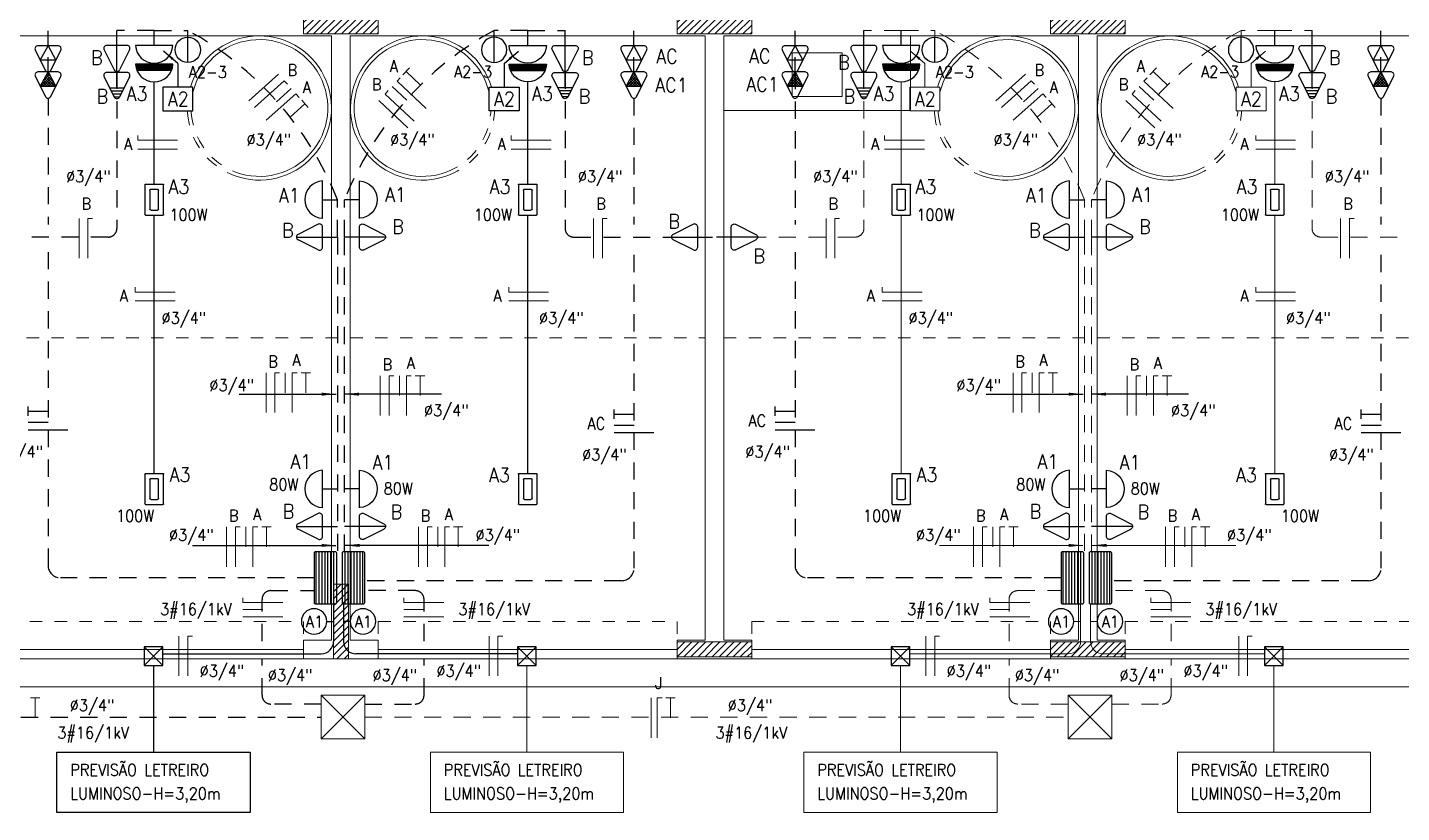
# Model space of a CAD drawing. Header units: inches. Extents: x -0.6 to 46.5, y 585.3 to 612.1.
# Drawn here: x 25.58 to 36.62, y 592.31 to 598.61 of the extents above; entities that cross this region are included whole.
import ezdxf

# ---------------------------------------------------------------- set-up
doc = ezdxf.new("R2010")
doc.units = ezdxf.units.IN
doc.header["$LTSCALE"] = 0.2
doc.header["$MEASUREMENT"] = 0
doc.linetypes.add('ELETRICO', pattern=[0.87, 0.69, -0.18])
doc.linetypes.add('HIDDEN', pattern=[0.375, 0.25, -0.125])
doc.layers.get('0').update_dxf_attribs({"lineweight": 0})
for name, color, linetype in [('ABC', 7, 'Continuous'), ('APISO', 134, 'ELETRICO'), ('ARRETO', 6, 'Continuous'), ('ATETO', 134, 'Continuous'), ('C', 7, 'Continuous'), ('Circuitos', 1, 'Continuous'), ('HATCH', 3, 'Continuous'), ('I', 7, 'Continuous'), ('O', 7, 'Continuous'), ('texto-fiacao', 7, 'Continuous')]:
    doc.layers.add(name, color=color, linetype=linetype)
for name, color, linetype, lineweight in [('ABERTURAS', 5, 'HIDDEN', 0), ('MOBILIÁRIOS', 134, 'Continuous', 0), ('PAREDES', 30, 'Continuous', 0), ('PISOS', 4, 'Continuous', 0)]:
    doc.layers.add(name, color=color, linetype=linetype, lineweight=lineweight)
doc.styles.add('ROMANSP', font='romans.shx', dxfattribs={"width": 0.9})
pattern_1 = [(45, (11.47801, 76.999498), (-0.0282842712, 0.0282842712), [])]

# ---------------------------------------------------------------- blocks, each defined once
blk = doc.blocks.new('*O2')
at = {"layer": 'ABERTURAS', "color": 3, "linetype": 'Continuous', "lineweight": 0}
blk.add_line((1.2, -0.075), (-1.2, -0.075), dxfattribs=at)
at = {"layer": 'ABERTURAS', "color": 3, "linetype": 'HIDDEN', "lineweight": 0}
blk.add_lwpolyline([(1.2, -0.15), (-1.2, -0.15), (-1.2, 0.15), (1.2, 0.15)], close=True, dxfattribs=at)
blk = doc.blocks.new('*O3')
at = {"layer": 'ABERTURAS', "color": 3, "linetype": 'Continuous', "lineweight": 0}
blk.add_line((1.2, -0.075), (-1.2, -0.075), dxfattribs=at)
at = {"layer": 'ABERTURAS', "color": 3, "linetype": 'HIDDEN', "lineweight": 0}
blk.add_lwpolyline([(1.2, -0.15), (-1.2, -0.15), (-1.2, 0.15), (1.2, 0.15)], close=True, dxfattribs=at)
blk = doc.blocks.new('*O18')
at = {"layer": 'ABERTURAS', "color": 3, "linetype": 'Continuous', "lineweight": 0}
blk.add_line((1.2, -0.075), (-1.2, -0.075), dxfattribs=at)
at = {"layer": 'ABERTURAS', "color": 3, "linetype": 'HIDDEN', "lineweight": 0}
blk.add_lwpolyline([(1.2, -0.15), (-1.2, -0.15), (-1.2, 0.15), (1.2, 0.15)], close=True, dxfattribs=at)
blk = doc.blocks.new('*O19')
at = {"layer": 'ABERTURAS', "color": 3, "linetype": 'Continuous', "lineweight": 0}
blk.add_line((1.2, -0.075), (-1.2, -0.075), dxfattribs=at)
at = {"layer": 'ABERTURAS', "color": 3, "linetype": 'HIDDEN', "lineweight": 0}
blk.add_lwpolyline([(1.2, -0.15), (-1.2, -0.15), (-1.2, 0.15), (1.2, 0.15)], close=True, dxfattribs=at)
blk = doc.blocks.new('*O34')
at = {"layer": 'MOBILIÁRIOS', "color": 4, "linetype": 'Continuous', "lineweight": 0}
for points in [[(0.75, 0.3), (-0.75, 0.3), (-0.75, -0.3), (0.75, -0.3)], [(-0.2, -0.186), (0.2, -0.186), (0.2, 0.164), (-0.2, 0.164)]]:
    blk.add_lwpolyline(points, close=True, dxfattribs=at)
blk = doc.blocks.new('O-2P20')
at = {"color": 20}
for p, q in [((-8.55, 7.89), (-1.79, 21.42)), ((0, 22.53), (0, 5)), ((8.55, 7.89), (1.79, 21.42)), ((-6.76, 5), (6.76, 5)), ((0, 5), (0, -5))]:
    blk.add_line(p, q, dxfattribs=at)
for centre, start, end in [((0, 20.53), 26.56505, 153.43495), ((-6.76, 7), 153.43495, 270), ((6.76, 7), 270, 26.56505)]:
    blk.add_arc(centre, 2, start, end, dxfattribs=at)
blk = doc.blocks.new('O-2P170')
at = {"color": 20}
for p, q in [((-8.55, 7.89), (-1.79, 21.42)), ((2.81, 19.37), (-2.81, 19.37)), ((1.81, 21.37), (-1.81, 21.37)), ((8.55, 7.89), (1.79, 21.42)), ((4.81, 15.37), (-4.81, 15.37)), ((3.81, 17.37), (-3.81, 17.37)), ((0, 15.37), (0, -5)), ((-6.76, 5), (6.76, 5))]:
    blk.add_line(p, q, dxfattribs=at)
for centre, start, end in [((0, 20.53), 26.56505, 153.43495), ((-6.76, 7), 153.43495, 270), ((6.76, 7), 270, 26.56505)]:
    blk.add_arc(centre, 2, start, end, dxfattribs=at)
blk = doc.blocks.new('O-COND-H')
at = {"color": 20}
for p, q in [((-10.41, -5.83), (-10.41, 5.83)), ((-10, 6.25), (10, 6.25)), ((10.41, -5.83), (10.41, 5.83)), ((10, -6.25), (-10, -6.25))]:
    blk.add_line(p, q, dxfattribs=at)
at = {"color": 7}
for p, q in [((-7.08, -2.08), (-7.08, 2.08)), ((-6.25, 2.92), (6.25, 2.92)), ((7.08, -2.08), (7.08, 2.08)), ((6.25, -2.92), (-6.25, -2.92))]:
    blk.add_line(p, q, dxfattribs=at)
at = {"color": 20}
for centre, start, end in [((-10, 5.83), 89.99998, 179.99998), ((10, 5.83), 359.99998, 89.99998), ((-10, -5.83), 179.99998, 269.99998), ((10, -5.83), 269.99998, 359.99998)]:
    blk.add_arc(centre, 0.416, start, end, dxfattribs=at)
at = {"color": 7}
for centre, start, end in [((-6.25, 2.08), 89.99998, 179.99998), ((6.25, 2.08), 0.00002, 89.99998), ((-6.25, -2.08), 179.99998, 269.99998), ((6.25, -2.08), 269.99998, 0.00002)]:
    blk.add_arc(centre, 0.833, start, end, dxfattribs=at)
blk = doc.blocks.new('CX-2X4')
at = {"color": 5}
for p, q in [((6.2475, -6.2475), (-6.2475, 6.2475)), ((-6.2475, -6.2475), (6.2475, 6.2475))]:
    blk.add_line(p, q, dxfattribs=at)
at = {"color": 20}
for p, q in [((-6.2475, 6.2475), (6.2475, 6.2475)), ((-6.2475, -6.2475), (-6.2475, 6.2475)), ((6.2475, 6.2475), (6.2475, -6.2475)), ((6.2475, -6.2475), (-6.2475, -6.2475))]:
    blk.add_line(p, q, dxfattribs=at)
blk = doc.blocks.new('I-D')
at = {"color": 20}
blk.add_line((0, 17), (0, 0), dxfattribs=at)
blk.add_circle((0, 8.5), 8.5, dxfattribs=at)
blk = doc.blocks.new('SETA')
at = {"color": 6}
blk.add_lwpolyline([(0, 0, 0, 2, 0), (9.69, 0, 2, 2, 0)], format="xyseb", dxfattribs=at)
blk = doc.blocks.new('O-ARAND3')
at = {"color": 20}
for p, q in [((-11.86, 9.61), (11.89, 9.61)), ((-11.51, 10.53), (11.54, 10.53)), ((-12.48, 6.26), (12.52, 6.26)), ((-12.43, 6.99), (12.46, 6.99)), ((-12.31, 7.92), (12.32, 7.92)), ((-12.12, 8.68), (12.16, 8.68))]:
    blk.add_line(p, q, dxfattribs=at)
blk.add_arc((0.02, 5.64), 12.52, 2.86598, 177.13402, dxfattribs=at)
blk = doc.blocks.new('O-ARAND')
at = {"color": 20}
for p, q in [((-12.5, 5), (12.5, 5)), ((0, 5), (0, -5))]:
    blk.add_line(p, q, dxfattribs=at)
blk.add_arc((0.02, 4.38), 12.5, 2.86598, 177.13402, dxfattribs=at)
blk = doc.blocks.new('CX-CD')
at = {"color": 20}
for p, q in [((-17.48, 5.87), (17.48, 5.87)), ((-17.48, 4), (17.48, 4)), ((-17.48, 2), (17.48, 2)), ((-17.48, 0), (17.48, 0)), ((-17.48, -2), (17.48, -2)), ((-17.48, -4), (17.48, -4)), ((-17.48, -6), (17.48, -6))]:
    blk.add_line(p, q, dxfattribs=at)
blk.add_lwpolyline([(-17.48, -7.06), (-17.48, 6.06, -0.414214), (-16.48, 7.06), (16.48, 7.06, -0.414214), (17.48, 6.06), (17.48, -7.06, -0.414214), (16.48, -8.06), (-16.48, -8.06, -0.414214)], format="xyb", close=True, dxfattribs=at)
at = {"color": 1, "style": 'ROMANSP', "flags": 3}
blk.add_attdef('CX', (61.88, -3.2), '', height=11.3, dxfattribs=at)
blk = doc.blocks.new('I-S')
at = {"color": 20}
blk.add_circle((0, 8.5), 8.5, dxfattribs=at)
blk = doc.blocks.new('CP-30')
at = {"lineweight": 0}
for p, q in [((-17.5, 17.5), (17.5, -17.5)), ((-17.5, -17.5), (17.5, 17.5))]:
    blk.add_line(p, q, dxfattribs=at)
at = {"color": 5, "lineweight": 0}
blk.add_lwpolyline([(-17.5, -17.5), (-17.5, 17.5), (17.5, 17.5), (17.5, -17.5)], close=True, dxfattribs=at)
blk = doc.blocks.new('O-AC20')
at = {"color": 20}
blk.add_line((0, 5), (0, -5), dxfattribs=at)
blk.add_lwpolyline([(6.76, 5, 0.557537), (8.55, 7.89), (1.79, 21.42, 0.618034), (-1.79, 21.42), (-8.55, 7.89, 0.557537), (-6.76, 5)], format="xyb", close=True, dxfattribs=at)
at = {"layer": 'O', "color": 20}
blk.add_lwpolyline([(0, 5), (-5.17, 14.66), (5.17, 14.66)], close=True, dxfattribs=at)
blk = doc.blocks.new('*X45')
at = {"color": 0}
for p, q in [((1683.55, 1517.88), (1677.07, 1524.36)), ((1677.19, 1523.4), (1678.15, 1524.36)), ((1677.81, 1522.25), (1679.92, 1524.36)), ((1682.93, 1516.73), (1678.26, 1521.39)), ((1678.42, 1521.09), (1681.69, 1524.36)), ((1684.17, 1519.03), (1678.84, 1524.36)), ((1679.04, 1519.94), (1683.46, 1524.36)), ((1679.66, 1518.79), (1685.22, 1524.36)), ((1680.27, 1517.64), (1686.99, 1524.36)), ((1682.32, 1515.57), (1680.3, 1517.59)), ((1684.78, 1520.18), (1680.6, 1524.36)), ((1680.89, 1516.49), (1685.01, 1520.61)), ((1685.4, 1521.33), (1682.37, 1524.36)), ((1686.01, 1522.48), (1684.14, 1524.36)), ((1686.63, 1523.63), (1685.91, 1524.36)), ((1681.51, 1515.34), (1682.98, 1516.81))]:
    blk.add_line(p, q, dxfattribs=at)
blk = doc.blocks.new('O-AC170')
at = {"color": 20}
blk.add_line((0, 5), (0, -5), dxfattribs=at)
blk.add_lwpolyline([(6.76, 5, 0.557537), (8.55, 7.89), (1.79, 21.42, 0.618034), (-1.79, 21.42), (-8.55, 7.89, 0.557537), (-6.76, 5)], format="xyb", close=True, dxfattribs=at)
at = {"layer": 'O', "color": 20}
blk.add_lwpolyline([(0, 5), (-5.17, 14.66), (5.17, 14.66)], close=True, dxfattribs=at)
at = {"layer": 'O'}
blk.add_blockref('*X45', (-1681.85, -1509.7), dxfattribs=at)

msp = doc.modelspace()

# ---------------------------------------------------------------- hatches: boundary and pattern name
at = {"layer": 'HATCH', "linetype": 'Continuous', "lineweight": 0}
h = msp.add_hatch(dxfattribs=at)
h.set_pattern_fill('_USER', color=256, scale=0.04, angle=45, style=0, pattern_type=0)
h.set_pattern_definition(pattern_1)
h.paths.add_polyline_path([(27.803, 598.68), (28.403, 598.68), (28.403, 598.56), (27.803, 598.56)])
h.dxf.unprotected_set("ltscale", 0)
h = msp.add_hatch(dxfattribs=at)
h.set_pattern_fill('_USER', color=256, scale=0.04, angle=45, style=0, pattern_type=0)
h.set_pattern_definition(pattern_1)
h.paths.add_polyline_path([(30.803, 598.68), (31.403, 598.68), (31.403, 598.56), (30.803, 598.56)])
h.dxf.unprotected_set("ltscale", 0)
h = msp.add_hatch(dxfattribs=at)
h.set_pattern_fill('_USER', color=256, scale=0.04, angle=45, style=0, pattern_type=0)
h.set_pattern_definition(pattern_1)
h.paths.add_polyline_path([(33.803, 598.68), (34.403, 598.68), (34.403, 598.56), (33.803, 598.56)])
h.dxf.unprotected_set("ltscale", 0)
h = msp.add_hatch(dxfattribs=at)
h.set_pattern_fill('_USER', color=256, scale=0.04, angle=45, style=0, pattern_type=0)
h.set_pattern_definition(pattern_1)
h.paths.add_polyline_path([(28.163, 594.145), (28.163, 593.545), (28.043, 593.545), (28.043, 594.145)])
h.dxf.unprotected_set("ltscale", 0)
h = msp.add_hatch(dxfattribs=at)
h.set_pattern_fill('_USER', color=256, scale=0.04, angle=45, style=0, pattern_type=0)
h.set_pattern_definition(pattern_1)
h.paths.add_polyline_path([(31.403, 593.56), (30.803, 593.56), (30.803, 593.68), (31.403, 593.68)])
h.dxf.unprotected_set("ltscale", 0)
h = msp.add_hatch(dxfattribs=at)
h.set_pattern_fill('_USER', color=256, scale=0.04, angle=45, style=0, pattern_type=0)
h.set_pattern_definition(pattern_1)
h.paths.add_polyline_path([(34.403, 593.56), (33.803, 593.56), (33.803, 593.68), (34.403, 593.68)])
h.dxf.unprotected_set("ltscale", 0)

# ---------------------------------------------------------------- linework, layer by layer
at = {"linetype": 'Continuous', "lineweight": 0}
for points in [[(27.803, 598.68), (28.403, 598.68), (28.403, 598.56), (27.803, 598.56)], [(30.803, 598.68), (31.403, 598.68), (31.403, 598.56), (30.803, 598.56)], [(33.803, 598.68), (34.403, 598.68), (34.403, 598.56), (33.803, 598.56)], [(28.163, 594.145), (28.163, 593.545), (28.043, 593.545), (28.043, 594.145)], [(31.403, 593.56), (30.803, 593.56), (30.803, 593.68), (31.403, 593.68)], [(34.403, 593.56), (33.803, 593.56), (33.803, 593.68), (34.403, 593.68)]]:
    msp.add_lwpolyline(points, close=True, dxfattribs=at).dxf.unprotected_set("ltscale", 0)
at = {"layer": 'APISO'}
for p, q in [((26.603, 598.588), (26.303, 598.588)), ((26.603, 598.588), (26.873, 598.588)), ((26.873, 598.535), (26.873, 598.588)), ((29.603, 598.588), (29.333, 598.588)), ((29.333, 598.535), (29.333, 598.588)), ((29.603, 598.588), (29.903, 598.588)), ((31.75, 598.255), (31.75, 597.03)), ((25.75, 598.045), (25.75, 597.03)), ((30.456, 598.045), (30.456, 597.03)), ((36.456, 598.045), (36.456, 597.03)), ((28.075, 596.93), (28.075, 597.23)), ((28.131, 596.93), (28.131, 597.23)), ((25.75, 596.81), (25.75, 594.295)), ((30.456, 596.787), (30.456, 594.272)), ((31.75, 596.81), (31.75, 594.295)), ((36.456, 596.787), (36.456, 594.272)), ((27.888, 594.195), (25.85, 594.195)), ((30.356, 594.172), (28.294, 594.172)), ((33.888, 594.195), (31.85, 594.195)), ((36.356, 594.172), (34.294, 594.172)), ((25.294, 593.077), (27.944, 593.077))]:
    msp.add_line(p, q, dxfattribs=at)
at = {"layer": 'APISO', "lineweight": 0}
for p, q in [((32.603, 598.588), (32.303, 598.588)), ((32.603, 598.588), (32.873, 598.588)), ((32.873, 598.535), (32.873, 598.588)), ((35.603, 598.588), (35.333, 598.588)), ((35.333, 598.535), (35.333, 598.588)), ((35.603, 598.588), (35.903, 598.588)), ((34.075, 596.93), (34.075, 597.23)), ((34.131, 596.93), (34.131, 597.23)), ((34.131, 596.93), (34.131, 597.23)), ((28.294, 593.077), (33.944, 593.077))]:
    msp.add_line(p, q, dxfattribs=at)
at = {"layer": 'APISO'}
for points in [[(26.303, 598.258), (26.303, 597, -0.414214), (26.233, 596.93), (25.448, 596.93)], [(29.903, 598.258), (29.903, 597, 0.414214), (29.973, 596.93), (30.758, 596.93)], [(27.469, 593.687), (27.469, 594.022, -0.414214), (27.539, 594.092), (27.888, 594.092)], [(28.77, 593.687), (28.77, 594.022, 0.414214), (28.7, 594.092), (28.294, 594.092)], [(27.944, 593.182), (27.539, 593.182, -0.414214), (27.469, 593.252), (27.469, 593.547, -0.414214)], [(28.294, 593.182), (28.7, 593.182, 0.414214), (28.77, 593.252), (28.77, 593.547, 0.414214)]]:
    msp.add_lwpolyline(points, format="xyb", dxfattribs=at)
at = {"layer": 'APISO', "lineweight": 0}
for points in [[(32.303, 598.258), (32.303, 597, -0.414214), (32.233, 596.93), (31.448, 596.93)], [(35.903, 598.258), (35.903, 597, 0.414214), (35.973, 596.93), (36.758, 596.93)], [(33.469, 593.687), (33.469, 594.022, -0.414214), (33.539, 594.092), (33.888, 594.092)], [(34.77, 593.687), (34.77, 594.022, 0.414214), (34.7, 594.092), (34.294, 594.092)], [(33.944, 593.182), (33.539, 593.182, -0.414214), (33.469, 593.252), (33.469, 593.547, -0.414214)], [(34.294, 593.182), (34.7, 593.182, 0.414214), (34.77, 593.252), (34.77, 593.547, 0.414214)]]:
    msp.add_lwpolyline(points, format="xyb", dxfattribs=at)
at = {"layer": 'APISO'}
for centre, radius, start, end in [((25.602, 596.254), 2.658, 21.5361, 61.4433), ((30.604, 596.254), 2.658, 118.5567, 158.4639), ((1670.172, 595.667), 1642.098, 179.95596, 180.04404), ((-1613.966, 595.667), 1642.098, 359.95596, 0.04404), ((25.85, 594.295), 0.1, 180, 270), ((30.356, 594.272), 0.1, 270, 0), ((31.85, 594.295), 0.1, 180, 270), ((36.356, 594.272), 0.1, 270, 0)]:
    msp.add_arc(centre, radius, start, end, dxfattribs=at)
at = {"layer": 'APISO', "lineweight": 0}
for centre, radius, start, end in [((31.602, 596.254), 2.658, 21.5361, 61.4433), ((36.604, 596.254), 2.658, 118.5567, 158.4639), ((1676.172, 595.667), 1642.098, 179.95596, 180.04404), ((-1607.966, 595.667), 1642.098, 359.95596, 0.04404), ((-1607.966, 595.667), 1642.098, 359.95596, 0.04404)]:
    msp.add_arc(centre, radius, start, end, dxfattribs=at)
at = {"layer": 'ARRETO'}
for p, q in [((26.793, 598.323), (26.678, 598.423)), ((29.413, 598.323), (29.529, 598.423)), ((26.793, 598.323), (26.793, 598.133)), ((29.413, 598.323), (29.413, 598.133)), ((27.285, 595.669), (28.064, 595.669)), ((28.911, 595.669), (28.131, 595.669)), ((33.285, 595.669), (34.064, 595.669)), ((34.911, 595.669), (34.131, 595.669)), ((26.91, 594.455), (28.063, 594.455)), ((29.291, 594.455), (28.137, 594.455)), ((26.597, 593.49), (26.597, 592.795))]:
    msp.add_line(p, q, dxfattribs=at)
at = {"layer": 'ARRETO', "lineweight": 0}
for p, q in [((32.793, 598.323), (32.678, 598.423)), ((35.413, 598.323), (35.529, 598.423)), ((32.793, 598.323), (32.793, 598.133)), ((35.413, 598.323), (35.413, 598.133)), ((32.91, 594.455), (34.063, 594.455)), ((35.291, 594.455), (34.137, 594.455)), ((29.597, 593.49), (29.597, 592.795)), ((32.597, 593.49), (32.597, 592.795)), ((35.597, 593.49), (35.597, 592.795))]:
    msp.add_line(p, q, dxfattribs=at)
at = {"layer": 'ARRETO'}
for points in [[(26.914, 597.944), (26.914, 598.133), (26.673, 598.133), (26.673, 597.944)], [(29.292, 597.944), (29.292, 598.133), (29.533, 598.133), (29.533, 597.944)], [(25.821, 592.311), (25.821, 592.795), (27.373, 592.795), (27.373, 592.311)]]:
    msp.add_lwpolyline(points, close=True, dxfattribs=at)
at = {"layer": 'ARRETO', "lineweight": 0}
for points in [[(32.914, 597.944), (32.914, 598.133), (32.673, 598.133), (32.673, 597.944)], [(35.292, 597.944), (35.292, 598.133), (35.533, 598.133), (35.533, 597.944)], [(28.821, 592.311), (28.821, 592.795), (30.373, 592.795), (30.373, 592.311)], [(31.821, 592.311), (31.821, 592.795), (33.373, 592.795), (33.373, 592.311)], [(34.821, 592.311), (34.821, 592.795), (36.373, 592.795), (36.373, 592.311)]]:
    msp.add_lwpolyline(points, close=True, dxfattribs=at)
at = {"layer": 'ATETO'}
for p, q in [((28.044, 593.986), (28.044, 593.685)), ((28.123, 593.986), (28.123, 593.685)), ((26.672, 593.585), (27.944, 593.585)), ((29.522, 593.585), (28.223, 593.585))]:
    msp.add_line(p, q, dxfattribs=at)
at = {"layer": 'ATETO', "lineweight": 0}
for p, q in [((34.044, 593.986), (34.044, 593.685)), ((34.123, 593.986), (34.123, 593.685)), ((34.123, 593.986), (34.123, 593.685)), ((32.672, 593.585), (33.944, 593.585)), ((35.522, 593.585), (34.223, 593.585))]:
    msp.add_line(p, q, dxfattribs=at)
at = {"layer": 'ATETO'}
for points in [[(26.603, 597.355), (26.603, 598.175)], [(29.603, 597.355), (29.603, 598.175)], [(26.603, 595.033), (26.603, 597.105)], [(29.603, 595.033), (29.603, 597.105)], [(27.989, 593.845), (28.044, 593.845)], [(28.178, 593.845), (28.123, 593.845)]]:
    msp.add_lwpolyline(points, dxfattribs=at)
at = {"layer": 'ATETO', "lineweight": 0}
for points in [[(32.603, 597.355), (32.603, 598.175)], [(35.603, 597.355), (35.603, 598.175)], [(32.603, 595.033), (32.603, 597.105)], [(35.603, 595.033), (35.603, 597.105)], [(33.989, 593.845), (34.044, 593.845)], [(34.178, 593.845), (34.123, 593.845)]]:
    msp.add_lwpolyline(points, dxfattribs=at)
at = {"layer": 'ATETO'}
for centre, start, end in [((27.944, 593.685), 270, 0), ((28.223, 593.685), 180, 270)]:
    msp.add_arc(centre, 0.1, start, end, dxfattribs=at)
at = {"layer": 'ATETO', "lineweight": 0}
for centre, start, end in [((33.944, 593.685), 270, 0), ((34.223, 593.685), 180, 270)]:
    msp.add_arc(centre, 0.1, start, end, dxfattribs=at)
at = {"layer": 'Circuitos', "lineweight": 0}
for p, q in [((27.6, 598.237), (27.362, 598.024)), ((27.648, 598.184), (27.409, 597.971)), ((27.648, 598.184), (27.673, 598.156)), ((28.553, 598.18), (28.579, 598.208)), ((28.553, 598.18), (28.786, 597.961)), ((28.6, 598.231), (28.653, 598.287)), ((28.627, 598.259), (28.743, 598.15)), ((33.6, 598.237), (33.362, 598.024)), ((33.648, 598.184), (33.409, 597.971)), ((33.648, 598.184), (33.673, 598.156)), ((34.553, 598.18), (34.579, 598.208)), ((34.553, 598.18), (34.786, 597.961)), ((34.6, 598.231), (34.653, 598.287)), ((34.627, 598.259), (34.743, 598.15)), ((27.741, 598.08), (27.503, 597.867)), ((27.704, 598.122), (27.584, 598.015)), ((27.741, 598.08), (27.767, 598.051)), ((28.457, 598.078), (28.483, 598.106)), ((28.457, 598.078), (28.69, 597.859)), ((28.514, 598.139), (28.631, 598.03)), ((33.741, 598.08), (33.503, 597.867)), ((33.704, 598.122), (33.584, 598.015)), ((33.741, 598.08), (33.767, 598.051)), ((34.457, 598.078), (34.483, 598.106)), ((34.457, 598.078), (34.69, 597.859)), ((34.514, 598.139), (34.631, 598.03)), ((27.813, 597.999), (27.694, 597.893)), ((27.788, 598.028), (27.839, 597.971)), ((28.408, 598.026), (28.641, 597.807)), ((33.813, 597.999), (33.694, 597.893)), ((33.788, 598.028), (33.839, 597.971)), ((34.408, 598.026), (34.641, 597.807)), ((26.47, 597.707), (26.47, 597.745)), ((29.47, 597.707), (29.47, 597.745)), ((32.47, 597.707), (32.47, 597.745)), ((35.451, 597.707), (35.451, 597.745)), ((26.47, 597.707), (26.79, 597.707)), ((26.47, 597.636), (26.79, 597.636)), ((29.47, 597.707), (29.79, 597.707)), ((29.47, 597.636), (29.79, 597.636)), ((32.47, 597.707), (32.79, 597.707)), ((32.47, 597.636), (32.79, 597.636)), ((35.451, 597.707), (35.771, 597.707)), ((35.451, 597.636), (35.771, 597.636)), ((25.999, 597.08), (25.999, 596.76)), ((26.07, 597.08), (26.108, 597.08)), ((26.07, 597.08), (26.07, 596.76)), ((30.132, 597.08), (30.132, 596.76)), ((30.204, 597.08), (30.204, 596.76)), ((30.204, 597.08), (30.242, 597.08)), ((31.999, 597.08), (31.999, 596.76)), ((32.07, 597.08), (32.108, 597.08)), ((32.07, 597.08), (32.07, 596.76)), ((36.132, 597.08), (36.132, 596.76)), ((36.204, 597.08), (36.204, 596.76)), ((36.204, 597.08), (36.242, 597.08)), ((26.451, 596.489), (26.451, 596.527)), ((29.451, 596.489), (29.451, 596.527)), ((32.451, 596.489), (32.451, 596.527)), ((35.451, 596.489), (35.451, 596.527)), ((26.451, 596.489), (26.771, 596.489)), ((26.451, 596.418), (26.771, 596.418)), ((29.451, 596.489), (29.771, 596.489)), ((29.451, 596.418), (29.771, 596.418)), ((32.451, 596.489), (32.771, 596.489)), ((32.451, 596.418), (32.771, 596.418)), ((35.451, 596.489), (35.771, 596.489)), ((35.451, 596.418), (35.771, 596.418)), ((27.501, 595.841), (27.501, 595.521)), ((27.572, 595.841), (27.572, 595.521)), ((27.572, 595.841), (27.61, 595.841)), ((27.656, 595.841), (27.656, 595.681)), ((27.712, 595.841), (27.712, 595.521)), ((27.712, 595.841), (27.75, 595.841)), ((27.782, 595.841), (27.858, 595.841)), ((27.82, 595.841), (27.82, 595.681)), ((28.419, 595.817), (28.419, 595.497)), ((28.49, 595.817), (28.49, 595.497)), ((28.49, 595.817), (28.528, 595.817)), ((28.574, 595.817), (28.574, 595.657)), ((28.63, 595.817), (28.63, 595.497)), ((28.63, 595.817), (28.668, 595.817)), ((28.7, 595.817), (28.776, 595.817)), ((28.738, 595.817), (28.738, 595.657)), ((33.501, 595.841), (33.501, 595.521)), ((33.572, 595.841), (33.572, 595.521)), ((33.572, 595.841), (33.61, 595.841)), ((33.656, 595.841), (33.656, 595.681)), ((33.712, 595.841), (33.712, 595.521)), ((33.712, 595.841), (33.75, 595.841)), ((33.782, 595.841), (33.858, 595.841)), ((33.82, 595.841), (33.82, 595.681)), ((34.419, 595.817), (34.419, 595.497)), ((34.49, 595.817), (34.49, 595.497)), ((34.49, 595.817), (34.528, 595.817)), ((34.574, 595.817), (34.574, 595.657)), ((34.63, 595.817), (34.63, 595.497)), ((34.63, 595.817), (34.668, 595.817)), ((34.7, 595.817), (34.776, 595.817)), ((34.738, 595.817), (34.738, 595.657)), ((27.184, 594.604), (27.184, 594.284)), ((27.256, 594.604), (27.294, 594.604)), ((27.256, 594.604), (27.256, 594.284)), ((27.339, 594.604), (27.339, 594.444)), ((27.396, 594.604), (27.396, 594.284)), ((27.396, 594.604), (27.434, 594.604)), ((27.466, 594.604), (27.542, 594.604)), ((27.504, 594.604), (27.504, 594.444)), ((28.725, 594.604), (28.725, 594.284)), ((28.797, 594.604), (28.835, 594.604)), ((28.797, 594.604), (28.797, 594.284)), ((28.88, 594.604), (28.88, 594.444)), ((28.937, 594.604), (28.937, 594.284)), ((28.937, 594.604), (28.975, 594.604)), ((29.006, 594.604), (29.083, 594.604)), ((29.045, 594.604), (29.045, 594.444)), ((33.184, 594.604), (33.184, 594.284)), ((33.256, 594.604), (33.294, 594.604)), ((33.256, 594.604), (33.256, 594.284)), ((33.339, 594.604), (33.339, 594.444)), ((33.396, 594.604), (33.396, 594.284)), ((33.396, 594.604), (33.434, 594.604)), ((33.466, 594.604), (33.542, 594.604)), ((33.504, 594.604), (33.504, 594.444)), ((34.725, 594.604), (34.725, 594.284)), ((34.797, 594.604), (34.835, 594.604)), ((34.797, 594.604), (34.797, 594.284)), ((34.88, 594.604), (34.88, 594.444)), ((34.937, 594.604), (34.937, 594.284)), ((34.937, 594.604), (34.975, 594.604)), ((35.006, 594.604), (35.083, 594.604)), ((35.045, 594.604), (35.045, 594.444)), ((27.315, 593.997), (27.315, 594.035)), ((27.315, 593.997), (27.635, 593.997)), ((28.609, 593.997), (28.609, 594.035)), ((28.609, 593.997), (28.929, 593.997)), ((33.315, 593.997), (33.315, 594.035)), ((33.315, 593.997), (33.635, 593.997)), ((34.609, 593.997), (34.609, 594.035)), ((34.609, 593.997), (34.929, 593.997)), ((27.315, 593.94), (27.475, 593.94)), ((27.315, 593.881), (27.635, 593.881)), ((28.609, 593.94), (28.769, 593.94)), ((28.609, 593.881), (28.929, 593.881)), ((33.315, 593.94), (33.475, 593.94)), ((33.315, 593.881), (33.635, 593.881)), ((34.609, 593.94), (34.769, 593.94)), ((34.609, 593.881), (34.929, 593.881)), ((26.801, 593.728), (26.801, 593.408)), ((26.873, 593.728), (26.911, 593.728)), ((26.873, 593.728), (26.873, 593.408)), ((29.293, 593.728), (29.293, 593.408)), ((29.364, 593.728), (29.402, 593.728)), ((29.364, 593.728), (29.364, 593.408)), ((32.801, 593.728), (32.801, 593.408)), ((32.873, 593.728), (32.873, 593.408)), ((32.873, 593.728), (32.911, 593.728)), ((35.314, 593.728), (35.314, 593.408)), ((35.385, 593.728), (35.385, 593.408)), ((35.385, 593.728), (35.423, 593.728)), ((25.609, 593.231), (25.685, 593.231)), ((25.647, 593.231), (25.647, 593.071)), ((30.594, 593.231), (30.594, 592.911)), ((30.644, 593.231), (30.644, 592.911)), ((30.644, 593.231), (30.682, 593.231)), ((30.712, 593.231), (30.788, 593.231)), ((30.75, 593.231), (30.75, 593.071))]:
    msp.add_line(p, q, dxfattribs=at)
at = {"layer": 'Circuitos'}
for p, q in [((25.59, 595.494), (25.59, 595.57)), ((25.59, 595.532), (25.75, 595.532)), ((30.297, 595.471), (30.297, 595.547)), ((31.59, 595.494), (31.59, 595.57)), ((31.59, 595.532), (31.75, 595.532)), ((36.297, 595.471), (36.297, 595.547)), ((25.59, 595.444), (25.75, 595.444)), ((30.297, 595.509), (30.457, 595.509)), ((31.59, 595.444), (31.75, 595.444)), ((36.297, 595.509), (36.457, 595.509)), ((25.59, 595.384), (25.91, 595.384)), ((30.297, 595.42), (30.457, 595.42)), ((30.297, 595.361), (30.617, 595.361)), ((31.59, 595.384), (31.91, 595.384)), ((36.297, 595.42), (36.457, 595.42)), ((36.297, 595.361), (36.617, 595.361))]:
    msp.add_line(p, q, dxfattribs=at)
at = {"layer": 'PAREDES', "lineweight": 0}
for p, q in [((28.028, 598.545), (25.178, 598.545)), ((28.028, 598.545), (28.028, 593.695)), ((28.178, 598.545), (28.178, 593.695)), ((31.028, 598.545), (28.178, 598.545)), ((31.028, 598.545), (31.028, 593.695)), ((31.178, 598.545), (31.178, 593.695)), ((34.028, 598.545), (31.178, 598.545)), ((34.028, 598.545), (34.028, 593.695)), ((34.178, 598.545), (34.178, 593.695)), ((37.028, 598.545), (34.178, 598.545)), ((27.803, 593.545), (27.803, 593.695)), ((28.028, 593.695), (27.803, 593.695)), ((28.403, 593.695), (28.178, 593.695)), ((28.403, 593.545), (28.403, 593.695)), ((31.028, 593.695), (30.803, 593.695)), ((30.803, 593.545), (30.803, 593.695)), ((31.403, 593.695), (31.178, 593.695)), ((31.403, 593.545), (31.403, 593.695)), ((31.403, 593.545), (31.403, 593.695)), ((33.803, 593.545), (33.803, 593.695)), ((33.803, 593.695), (34.028, 593.695)), ((34.178, 593.695), (34.403, 593.695)), ((34.403, 593.545), (34.403, 593.695)), ((28.403, 593.545), (27.803, 593.545)), ((31.403, 593.545), (30.803, 593.545)), ((34.403, 593.545), (33.803, 593.545))]:
    msp.add_line(p, q, dxfattribs=at)
at = {"layer": 'PAREDES', "linetype": 'HIDDEN', "lineweight": 0}
for p, q in [((27.448, 598.545), (26.869, 598.545)), ((28.758, 598.545), (29.337, 598.545)), ((33.448, 598.545), (32.869, 598.545)), ((34.758, 598.545), (35.337, 598.545)), ((25.178, 596.12), (31.028, 596.12)), ((31.178, 596.12), (37.028, 596.12))]:
    msp.add_line(p, q, dxfattribs=at)
at = {"layer": 'PAREDES', "linetype": 'Continuous', "lineweight": 0}
for centre, radius, start, end in [((27.448, 597.966), 0.579, 249.5106, 163.3163), ((27.448, 597.966), 0.549, 249.6214, 166.6664), ((28.758, 597.966), 0.579, 16.6837, 290.4894), ((28.758, 597.966), 0.549, 13.3336, 290.3786), ((33.448, 597.966), 0.579, 249.5106, 163.3163), ((33.448, 597.966), 0.549, 249.6214, 166.6664), ((34.758, 597.966), 0.579, 16.6837, 290.4894), ((34.758, 597.966), 0.549, 13.3336, 290.3786), ((27.448, 597.966), 0.579, 182.2596, 183.9857), ((27.448, 597.966), 0.549, 182.3827, 184.2033), ((28.758, 597.966), 0.549, 355.7967, 357.6173), ((28.758, 597.966), 0.579, 356.0143, 357.7404), ((33.448, 597.966), 0.579, 182.2596, 183.9857), ((33.448, 597.966), 0.549, 182.3827, 184.2033), ((34.758, 597.966), 0.549, 355.7967, 357.6173), ((34.758, 597.966), 0.579, 356.0143, 357.7404)]:
    msp.add_arc(centre, radius, start, end, dxfattribs=at)
at = {"layer": 'PAREDES', "linetype": 'HIDDEN', "lineweight": 0}
for centre, radius, start, end in [((27.448, 597.966), 0.579, 183.9857, 249.5106), ((27.448, 597.966), 0.549, 184.2033, 249.6214), ((28.758, 597.966), 0.549, 290.3786, 355.7967), ((28.758, 597.966), 0.579, 290.4894, 356.0143), ((33.448, 597.966), 0.579, 183.9857, 249.5106), ((33.448, 597.966), 0.549, 184.2033, 249.6214), ((34.758, 597.966), 0.549, 290.3786, 355.7967), ((34.758, 597.966), 0.579, 290.4894, 356.0143)]:
    msp.add_arc(centre, radius, start, end, dxfattribs=at)
at = {"layer": 'PISOS', "linetype": 'Continuous', "lineweight": 0}
for points in [[(21.803, 603.92), (37.403, 603.92), (37.403, 593.32), (21.803, 593.32)], [(22.028, 603.695), (37.178, 603.695), (37.178, 593.545), (22.028, 593.545)]]:
    msp.add_lwpolyline(points, close=True, dxfattribs=at)

# ---------------------------------------------------------------- block references
at = {"layer": 'ABERTURAS', "linetype": 'HIDDEN', "lineweight": 0}
for name, p in [('*O2', (26.603, 593.695)), ('*O3', (29.603, 593.695)), ('*O18', (32.603, 593.695)), ('*O19', (35.603, 593.695))]:
    msp.add_blockref(name, p, dxfattribs=at)
at = {"layer": 'C'}
for name, p, xscale, yscale, zscale, rotation in [('CX-CD', (27.972, 594.195), -0.01199999999999818, 0.01199999999999818, 0.012, 90), ('CX-CD', (28.209, 594.195), -0.01199999999999818, 0.01199999999999818, 0.012, 270), ('CX-2X4', (26.597, 593.565), -0.01199999999999818, 0.01199999999999818, 0.012, 180), ('CX-2X4', (29.597, 593.565), -0.01199999999999818, 0.01199999999999818, 0.012, 180), ('CP-30', (28.119, 593.077), -0.01, 0.01, 0.01, 180)]:
    msp.add_blockref(name, p, dxfattribs=dict(at, xscale=xscale, yscale=yscale, zscale=zscale, rotation=rotation))
at = {"layer": 'C', "lineweight": 0}
for name, p, xscale, yscale, zscale, rotation in [('CX-CD', (33.972, 594.195), -0.01199999999999818, 0.01199999999999818, 0.012, 90), ('CX-CD', (34.209, 594.195), -0.01199999999999818, 0.01199999999999818, 0.012, 270), ('CX-2X4', (32.597, 593.565), -0.01199999999999818, 0.01199999999999818, 0.012, 180), ('CX-2X4', (35.597, 593.565), -0.01199999999999818, 0.01199999999999818, 0.012, 180), ('CP-30', (34.119, 593.077), -0.01, 0.01, 0.01, 180)]:
    msp.add_blockref(name, p, dxfattribs=dict(at, xscale=xscale, yscale=yscale, zscale=zscale, rotation=rotation))
at = {"layer": 'I', "yscale": 0.01199999999999818, "zscale": 0.012}
for name, p, xscale, rotation in [('I-D', (26.873, 598.535), 0.01199999999999818, 180), ('I-D', (29.333, 598.535), -0.01199999999999818, 180), ('I-S', (27.785, 593.845), -0.01199999999999818, 270), ('I-S', (28.178, 593.845), -0.01199999999999818, 270)]:
    msp.add_blockref(name, p, dxfattribs=dict(at, xscale=xscale, rotation=rotation))
at = {"layer": 'I', "lineweight": 0, "yscale": 0.01199999999999818, "zscale": 0.012}
for name, p, xscale, rotation in [('I-D', (32.873, 598.535), 0.01199999999999818, 180), ('I-D', (35.333, 598.535), -0.01199999999999818, 180), ('I-S', (33.785, 593.845), -0.01199999999999818, 270), ('I-S', (34.178, 593.845), -0.01199999999999818, 270)]:
    msp.add_blockref(name, p, dxfattribs=dict(at, xscale=xscale, rotation=rotation))
at = {"layer": 'MOBILIÁRIOS', "linetype": 'Continuous', "lineweight": 0}
msp.add_blockref('*O34', (31.928, 598.245), dxfattribs=at)
at = {"layer": 'O', "yscale": 0.01199999999999818, "zscale": 0.012}
for name, p, xscale, rotation in [('O-2P20', (26.303, 598.528), 0.01199999999999818, 180), ('O-ARAND', (26.603, 598.528), 0.01199999999999818, 180), ('O-ARAND', (29.603, 598.528), -0.01199999999999818, 180), ('O-2P20', (29.903, 598.528), -0.01199999999999818, 180), ('O-AC170', (25.75, 598.315), 0.01199999999999818, 180), ('O-2P170', (26.303, 598.311), 0.01199999999999818, 180), ('O-ARAND3', (26.603, 598.393), 0.01199999999999818, 180), ('O-ARAND3', (29.603, 598.393), -0.01199999999999818, 180), ('O-2P170', (29.903, 598.311), -0.01199999999999818, 180), ('O-AC170', (30.456, 598.315), 0.01199999999999818, 180), ('O-AC170', (31.75, 598.315), 0.01199999999999818, 180), ('O-AC170', (36.456, 598.315), 0.01199999999999818, 180), ('O-COND-H', (26.603, 597.23), -0.01199999999999818, 270), ('O-ARAND', (28.015, 597.23), 0.01199999999999818, 90), ('O-ARAND', (28.191, 597.23), -0.01199999999999818, 270), ('O-COND-H', (29.603, 597.23), -0.01199999999999818, 270), ('O-2P20', (28.015, 596.93), 0.01199999999999818, 90), ('O-2P20', (28.191, 596.93), -0.01199999999999818, 270), ('O-2P20', (31.028, 596.93), 0.01199999999999818, 90), ('O-COND-H', (26.603, 594.908), -0.01199999999999818, 270), ('O-ARAND', (28.015, 594.908), 0.01199999999999818, 90), ('O-ARAND', (28.191, 594.908), -0.01199999999999818, 270), ('O-COND-H', (29.603, 594.908), -0.01199999999999818, 270), ('O-2P20', (28.015, 594.608), 0.01199999999999818, 90), ('O-2P20', (28.191, 594.608), -0.01199999999999818, 270)]:
    msp.add_blockref(name, p, dxfattribs=dict(at, xscale=xscale, rotation=rotation))
at = {"layer": 'O', "lineweight": 0, "yscale": 0.01199999999999818, "zscale": 0.012}
for name, p, xscale, rotation in [('O-2P20', (32.303, 598.528), 0.01199999999999818, 180), ('O-ARAND', (32.603, 598.528), 0.01199999999999818, 180), ('O-ARAND', (35.603, 598.528), -0.01199999999999818, 180), ('O-2P20', (35.903, 598.528), -0.01199999999999818, 180), ('O-2P170', (32.303, 598.311), 0.01199999999999818, 180), ('O-ARAND3', (32.603, 598.393), 0.01199999999999818, 180), ('O-ARAND3', (35.603, 598.393), -0.01199999999999818, 180), ('O-2P170', (35.903, 598.311), -0.01199999999999818, 180), ('O-COND-H', (32.603, 597.23), -0.01199999999999818, 270), ('O-ARAND', (34.015, 597.23), 0.01199999999999818, 90), ('O-ARAND', (34.191, 597.23), -0.01199999999999818, 270), ('O-COND-H', (35.603, 597.23), -0.01199999999999818, 270), ('O-2P20', (31.178, 596.93), -0.01199999999999818, 270), ('O-2P20', (34.015, 596.93), 0.01199999999999818, 90), ('O-2P20', (34.191, 596.93), -0.01199999999999818, 270), ('O-COND-H', (32.603, 594.908), -0.01199999999999818, 270), ('O-ARAND', (34.015, 594.908), 0.01199999999999818, 90), ('O-ARAND', (34.191, 594.908), -0.01199999999999818, 270), ('O-COND-H', (35.603, 594.908), -0.01199999999999818, 270), ('O-2P20', (34.015, 594.608), 0.01199999999999818, 90), ('O-2P20', (34.191, 594.608), -0.01199999999999818, 270)]:
    msp.add_blockref(name, p, dxfattribs=dict(at, xscale=xscale, rotation=rotation))
at = {"layer": 'texto-fiacao', "lineweight": 0}
for name, p, xscale, yscale, zscale, rotation in [('O-AC20', (25.75, 598.525), 0.01199999999999818, 0.01199999999999818, 0.012, 180), ('O-AC20', (30.456, 598.525), 0.01199999999999818, 0.01199999999999818, 0.012, 180), ('O-AC20', (31.75, 598.525), 0.01199999999999818, 0.01199999999999818, 0.012, 180), ('O-AC20', (36.456, 598.525), 0.01199999999999818, 0.01199999999999818, 0.012, 180), ('SETA', (32.678, 598.423), 0.01, 0.01, 0.01, 319.0951353689191), ('SETA', (35.529, 598.423), -0.01, 0.01, 0.01, 40.90486463108083), ('SETA', (34.063, 594.455), 0.01199999999999818, 0.01199999999999818, 0.012, 180), ('SETA', (34.137, 594.455), -0.01199999999999818, 0.01199999999999818, 0.012, 180)]:
    msp.add_blockref(name, p, dxfattribs=dict(at, xscale=xscale, yscale=yscale, zscale=zscale, rotation=rotation))
at = {"layer": 'texto-fiacao'}
for p, xscale, yscale, zscale, rotation in [((26.678, 598.423), 0.01, 0.01, 0.01, 319.0951353689191), ((29.529, 598.423), -0.01, 0.01, 0.01, 40.90486463108083), ((28.064, 595.669), 0.01199999999999818, 0.01199999999999818, 0.012, 180), ((28.131, 595.669), -0.01199999999999818, 0.01199999999999818, 0.012, 180), ((34.064, 595.669), 0.01199999999999818, 0.01199999999999818, 0.012, 180), ((34.131, 595.669), -0.01199999999999818, 0.01199999999999818, 0.012, 180), ((28.063, 594.455), 0.01199999999999818, 0.01199999999999818, 0.012, 180), ((28.137, 594.455), -0.01199999999999818, 0.01199999999999818, 0.012, 180)]:
    msp.add_blockref('SETA', p, dxfattribs=dict(at, xscale=xscale, yscale=yscale, zscale=zscale, rotation=rotation))

# ---------------------------------------------------------------- texts
at = {"layer": 'ABC', "style": 'ROMANSP', "width": 0.9}
for p in [(30.627, 598.092), (31.358, 598.099)]:
    msp.add_text('AC1', height=0.1147, dxfattribs=at).set_placement(p)
at = {"layer": 'texto-fiacao', "style": 'ROMANSP', "width": 0.9}
for s, height, p in [('B', 0.115, (26.096, 598.312)), ('B', 0.115, (30.039, 598.312)), ('A2-3', 0.0945, (26.88, 598.207)), ('B', 0.0945, (27.674, 598.223)), ('A', 0.0945, (28.495, 598.254)), ('A2-3', 0.0945, (29.011, 598.21)), ('B', 0.0945, (33.674, 598.223)), ('A', 0.0945, (34.495, 598.254)), ('B', 0.0945, (28.351, 598.108)), ('B', 0.0945, (34.351, 598.108)), ('B', 0.115, (26.14, 598.001)), ('A3', 0.1147, (26.381, 598.024)), ('A2', 0.1147, (26.712, 597.981)), ('A', 0.0945, (27.796, 598.085)), ('A2', 0.1147, (29.332, 597.981)), ('A3', 0.1147, (29.637, 598.024)), ('B', 0.115, (30.013, 598.001)), ('A', 0.0945, (33.796, 598.085)), ('Ø3/4"', 0.0945, (27.345, 597.665)), ('Ø3/4"', 0.0945, (28.498, 597.665)), ('Ø3/4"', 0.0945, (33.345, 597.665)), ('Ø3/4"', 0.0945, (34.498, 597.665)), ('Ø3/4"', 0.0945, (25.895, 597.37)), ('Ø3/4"', 0.0945, (30.006, 597.37)), ('Ø3/4"', 0.0945, (31.895, 597.37)), ('Ø3/4"', 0.0945, (36.006, 597.37)), ('A3', 0.1147, (26.717, 597.278)), ('A1', 0.1147, (27.604, 597.207)), ('A1', 0.1147, (28.457, 597.214)), ('A3', 0.1147, (29.297, 597.278)), ('B', 0.0945, (26.019, 597.15)), ('B', 0.0945, (30.153, 597.15)), ('B', 0.0945, (32.019, 597.15)), ('B', 0.0945, (36.153, 597.15)), ('100W', 0.0945, (26.725, 597.062)), ('100W', 0.0945, (29.17, 597.062)), ('B', 0.115, (30.732, 596.999)), ('100W', 0.0945, (32.725, 597.062)), ('100W', 0.0945, (35.17, 597.062)), ('B', 0.115, (27.63, 596.927)), ('B', 0.115, (28.514, 596.956)), ('A', 0.0945, (26.327, 596.412)), ('A', 0.0945, (29.327, 596.412)), ('A', 0.0945, (32.327, 596.412)), ('A', 0.0945, (35.327, 596.412)), ('Ø3/4"', 0.0945, (26.662, 596.234)), ('Ø3/4"', 0.0945, (29.694, 596.234)), ('Ø3/4"', 0.0945, (32.662, 596.234)), ('Ø3/4"', 0.0945, (35.694, 596.234)), ('B', 0.0945, (27.519, 595.884)), ('A', 0.0945, (27.713, 595.896)), ('B', 0.0945, (33.519, 595.884)), ('A', 0.0945, (33.713, 595.896)), ('B', 0.0945, (28.437, 595.861)), ('A', 0.0945, (28.631, 595.872)), ('B', 0.0945, (34.437, 595.861)), ('A', 0.0945, (34.631, 595.872)), ('Ø3/4"', 0.0945, (27.046, 595.694)), ('Ø3/4"', 0.0945, (33.046, 595.694)), ('Ø3/4"', 0.0945, (28.77, 595.492)), ('Ø3/4"', 0.0945, (34.77, 595.492)), ('AC', 0.0945, (30.083, 595.386)), ('AC', 0.0945, (31.376, 595.409)), ('AC', 0.0945, (36.083, 595.386)), ('Ø3/4"', 0.0945, (25.351, 595.16)), ('Ø3/4"', 0.0945, (30.04, 595.137)), ('Ø3/4"', 0.0945, (31.351, 595.16)), ('Ø3/4"', 0.0945, (36.04, 595.137)), ('A1', 0.1147, (27.697, 595.071)), ('A1', 0.1147, (28.357, 595.064)), ('A1', 0.1147, (33.697, 595.071)), ('A1', 0.1147, (34.357, 595.064)), ('A3', 0.1147, (26.726, 594.966)), ('80W', 0.0945, (27.527, 594.897)), ('A3', 0.1147, (29.292, 594.962)), ('80W', 0.0945, (33.527, 594.897)), ('80W', 0.0945, (28.446, 594.864)), ('80W', 0.0945, (34.446, 594.864)), ('B', 0.115, (27.635, 594.67)), ('B', 0.115, (28.502, 594.667)), ('100W', 0.0945, (26.296, 594.645)), ('B', 0.0945, (27.203, 594.647)), ('A', 0.0945, (27.396, 594.658)), ('B', 0.0945, (28.744, 594.647)), ('A', 0.0945, (28.937, 594.658)), ('100W', 0.0945, (32.296, 594.645)), ('B', 0.0945, (33.203, 594.647)), ('A', 0.0945, (33.396, 594.658)), ('B', 0.0945, (34.744, 594.647)), ('A', 0.0945, (34.937, 594.658)), ('100W', 0.0945, (35.652, 594.645)), ('Ø3/4"', 0.0945, (26.722, 594.492)), ('Ø3/4"', 0.0945, (29.184, 594.492)), ('Ø3/4"', 0.0945, (32.722, 594.492)), ('Ø3/4"', 0.0945, (35.22, 594.492)), ('3#16/1kV', 0.0945, (26.65, 593.896)), ('3#16/1kV', 0.0945, (29.046, 593.896)), ('A1', 0.0945, (27.821, 593.796)), ('A1', 0.0945, (28.213, 593.796)), ('Ø3/4"', 0.0945, (25.925, 593.125)), ('Ø3/4"', 0.0945, (31.21, 593.125)), ('PREVISÃO LETREIRO', 0.0945, (25.929, 592.606)), ('PREVISÃO LETREIRO', 0.0945, (28.929, 592.606)), ('PREVISÃO LETREIRO', 0.0945, (31.929, 592.606)), ('PREVISÃO LETREIRO', 0.0945, (34.929, 592.606)), ('LUMINOSO-H=3,20m', 0.0945, (25.929, 592.417)), ('LUMINOSO-H=3,20m', 0.0945, (28.929, 592.417)), ('LUMINOSO-H=3,20m', 0.0945, (31.929, 592.417)), ('LUMINOSO-H=3,20m', 0.0945, (34.929, 592.417))]:
    msp.add_text(s, height=height, dxfattribs=at).set_placement(p)
at = {"layer": 'texto-fiacao', "lineweight": 0, "style": 'ROMANSP', "width": 0.9}
for s, height, p in [('AC', 0.1147, (30.635, 598.324)), ('AC', 0.1147, (31.381, 598.325)), ('B', 0.115, (36.039, 598.312)), ('B', 0.115, (32.096, 598.276)), ('A2-3', 0.0945, (32.88, 598.207)), ('A2-3', 0.0945, (35.011, 598.21)), ('B', 0.115, (32.14, 598.001)), ('A3', 0.1147, (32.381, 598.024)), ('A2', 0.1147, (32.712, 597.981)), ('A2', 0.1147, (35.332, 597.981)), ('A3', 0.1147, (35.637, 598.024)), ('B', 0.115, (36.013, 598.001)), ('A', 0.0945, (26.361, 597.63)), ('A', 0.0945, (29.361, 597.63)), ('A', 0.0945, (32.361, 597.63)), ('A', 0.0945, (35.327, 597.63)), ('A3', 0.1147, (32.717, 597.278)), ('A1', 0.1147, (33.604, 597.207)), ('A1', 0.1147, (34.457, 597.214)), ('A3', 0.1147, (35.297, 597.278)), ('B', 0.115, (33.63, 596.927)), ('B', 0.115, (34.514, 596.956)), ('B', 0.115, (31.416, 596.72)), ('A3', 0.1147, (32.726, 594.966)), ('A3', 0.1147, (35.292, 594.962)), ('B', 0.115, (33.635, 594.67)), ('B', 0.115, (34.502, 594.667)), ('3#16/1kV', 0.0945, (32.65, 593.896)), ('3#16/1kV', 0.0945, (35.046, 593.896)), ('A1', 0.0945, (33.821, 593.796)), ('A1', 0.0945, (34.213, 593.796)), ('Ø3/4"', 0.0945, (26.968, 593.401)), ('Ø3/4"', 0.0945, (27.516, 593.366)), ('Ø3/4"', 0.0945, (28.357, 593.366)), ('Ø3/4"', 0.0945, (28.87, 593.401)), ('Ø3/4"', 0.0945, (32.968, 593.401)), ('Ø3/4"', 0.0945, (33.516, 593.366)), ('Ø3/4"', 0.0945, (34.357, 593.366)), ('Ø3/4"', 0.0945, (34.87, 593.401)), ('J', 0.0945, (30.626, 593.303)), ('3#16/1kV', 0.0945, (25.825, 592.904)), ('3#16/1kV', 0.0945, (31.111, 592.904))]:
    msp.add_text(s, height=height, dxfattribs=at).set_placement(p)

doc.saveas('drawing.dxf')
